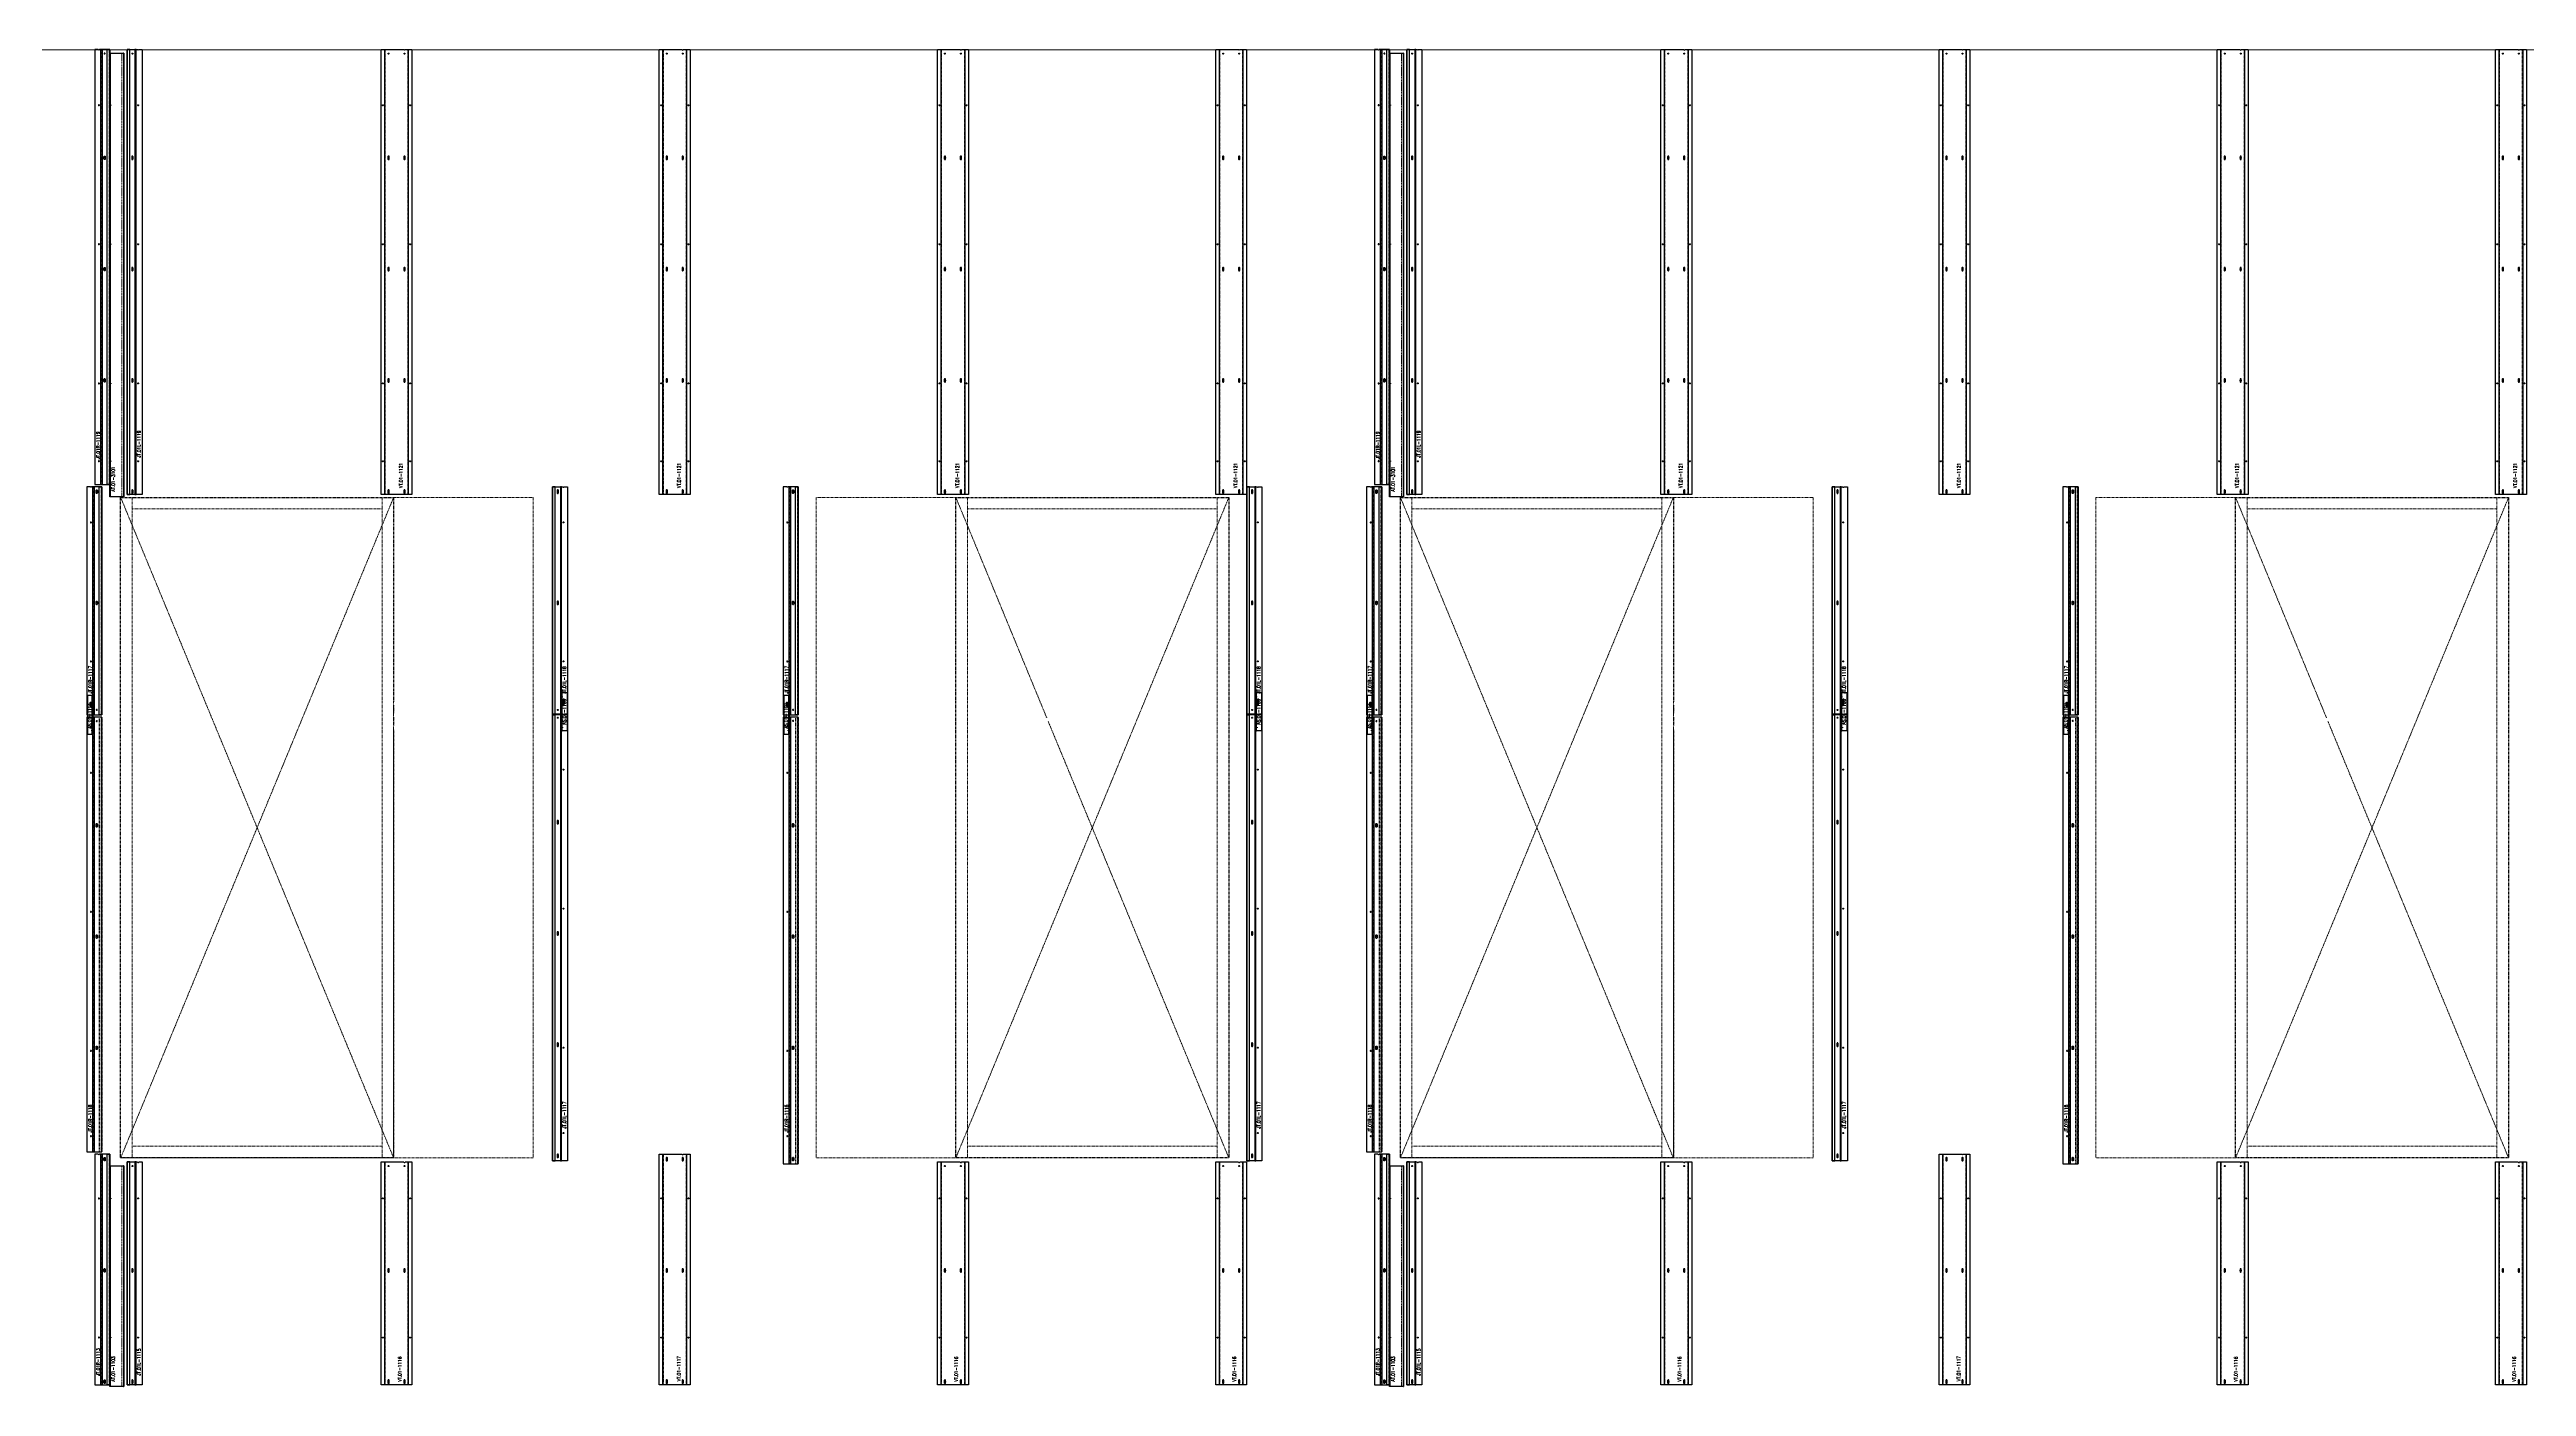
# Model space of a CAD drawing. Header units: inches. Extents: x 1191 to 4278, y -4365 to 1348.
# Drawn here: x 2249 to 2783, y 643 to 932 of the extents above; entities that cross this region are included whole.
import ezdxf

# ---------------------------------------------------------------- set-up
doc = ezdxf.new("R2010")
doc.units = ezdxf.units.IN
doc.header["$MEASUREMENT"] = 0
for name, pattern in [('NBK_Center', [0.541667, 0.333333, -0.0625, 0.083333, -0.0625]), ('NBK_Center2', [0.270833, 0.166667, -0.03125, 0.041667, -0.03125]), ('NBK_Hidden', [0.125, 0.083333, -0.041667]), ('NBK_Hidden2', [0.0625, 0.041667, -0.020833])]:
    doc.linetypes.add(name, pattern=pattern)
doc.layers.get('Defpoints').update_dxf_attribs({"color": 250, "lineweight": 0})
for name, color, linetype, lineweight in [('!Bracket', 11, 'Continuous', 25), ('!Clip - bent', 20, 'Continuous', 25), ('!Dimension', 50, 'Continuous', 5), ('!Dimension @ 1.25', 50, 'Continuous', 5), ('!Extrusion', 140, 'Continuous', 25), ('!Flashing', 40, 'Continuous', 25), ('!Linetype_Center', 220, 'NBK_Center', 9), ('!Linetype_Center2', 222, 'NBK_Center2', 9), ('!Linetype_Hidden', 210, 'NBK_Hidden', 9), ('!Misc2', 252, 'NBK_Hidden2', 5)]:
    doc.layers.add(name, color=color, linetype=linetype, lineweight=lineweight)
doc.styles.add('Romans', font='romans.shx', dxfattribs={"width": 0.8})

# ---------------------------------------------------------------- blocks, each defined once
blk = doc.blocks.new('A$C5F0FBCA1')
at = {"lineweight": 30}
for p, q in [((-1703.5, 961.5), (-1703.5, 1104)), ((-1703.5, 1104), (-1644.63, 1104)), ((-1644.63, 1104), (-1644.63, 1059.9)), ((-1523.38, 961.5), (-1523.38, 1104)), ((-1523.38, 1104), (-1464.5, 1104)), ((-1464.5, 1104), (-1464.5, 961.5)), ((-1427.5, 961.5), (-1427.5, 1104)), ((-1427.5, 1104), (-1368.63, 1104)), ((-1368.63, 1104), (-1368.63, 1059.9)), ((-1247.38, 961.5), (-1247.38, 1104)), ((-1247.38, 1104), (-1188.5, 1104)), ((-1188.5, 1104), (-1188.5, 961.5)), ((-1644.63, 1059.15), (-1644.63, 1057.36)), ((-1368.63, 1059.15), (-1368.63, 1057.36)), ((-1644.63, 1056.61), (-1644.63, 1054.63)), ((-1644.63, 1053.87), (-1644.63, 961.5)), ((-1368.63, 1056.61), (-1368.63, 1054.63)), ((-1368.63, 1053.87), (-1368.63, 961.5)), ((-1644.63, 961.5), (-1703.5, 961.5)), ((-1464.5, 961.5), (-1523.38, 961.5)), ((-1368.63, 961.5), (-1427.5, 961.5)), ((-1188.5, 961.5), (-1247.38, 961.5))]:
    blk.add_line(p, q, dxfattribs=at)
for p, q in [((-1703.5, 961.5), (-1644.63, 1104)), ((-1703.5, 1104), (-1644.63, 961.5)), ((-1523.38, 1104), (-1503.76, 1056.42)), ((-1523.38, 961.5), (-1464.5, 1104)), ((-1427.5, 1104), (-1368.63, 961.5)), ((-1427.5, 961.5), (-1368.63, 1104)), ((-1247.38, 1104), (-1227.76, 1056.42)), ((-1247.38, 961.5), (-1188.5, 1104)), ((-1503.45, 1055.66), (-1464.5, 961.5)), ((-1227.45, 1055.66), (-1188.5, 961.5))]:
    blk.add_line(p, q)
blk = doc.blocks.new('A$C5F5DB627')
for p, q in [((570, 1418.92), (2446.85, 1418.92)), ((2639.86, 1418.92), (588, 1418.92)), ((864.5, 1179.9), (864.5, 1322.4)), ((864.5, 1322.4), (923.37, 1322.4)), ((867, 1179.9), (867, 1322.4)), ((867, 1319.9), (920.87, 1319.9)), ((920.87, 1322.4), (920.87, 1179.9)), ((923.37, 1322.4), (953.5, 1322.4)), ((923.37, 1322.4), (923.37, 1179.9)), ((953.5, 1322.4), (953.5, 1179.9)), ((1014.5, 1322.4), (1044.62, 1322.4)), ((1014.5, 1179.9), (1014.5, 1322.4)), ((1044.62, 1322.4), (1103.5, 1322.4)), ((1044.62, 1179.9), (1044.62, 1322.4)), ((1047.12, 1179.9), (1047.12, 1322.4)), ((1101, 1319.9), (1047.12, 1319.9)), ((1101, 1322.4), (1101, 1179.9)), ((1103.5, 1322.4), (1103.5, 1179.9)), ((1140.5, 1179.9), (1140.5, 1322.4)), ((1140.5, 1322.4), (1199.37, 1322.4)), ((1143, 1179.9), (1143, 1322.4)), ((1143, 1319.9), (1196.87, 1319.9)), ((1196.87, 1322.4), (1196.87, 1179.9)), ((1199.37, 1322.4), (1229.5, 1322.4)), ((1199.37, 1322.4), (1199.37, 1179.9)), ((1229.5, 1322.4), (1229.5, 1179.9)), ((1290.5, 1322.4), (1320.62, 1322.4)), ((1290.5, 1179.9), (1290.5, 1322.4)), ((1320.62, 1322.4), (1379.5, 1322.4)), ((1320.62, 1179.9), (1320.62, 1322.4)), ((1323.12, 1322.4), (1323.12, 1179.9)), ((1377, 1319.9), (1323.12, 1319.9)), ((1377, 1179.9), (1377, 1322.4)), ((1379.5, 1322.4), (1379.5, 1179.9)), ((920.87, 1182.4), (867, 1182.4)), ((1047.12, 1182.4), (1101, 1182.4)), ((1196.87, 1182.4), (1143, 1182.4)), ((1323.12, 1182.4), (1377, 1182.4)), ((953.5, 1179.9), (864.5, 1179.9)), ((1103.5, 1179.9), (1014.5, 1179.9)), ((1229.5, 1179.9), (1140.5, 1179.9)), ((1379.5, 1179.9), (1290.5, 1179.9))]:
    blk.add_line(p, q)
blk = doc.blocks.new('TAP HOLE_5mm')
at = {"layer": '!Linetype_Center2'}
for points in [[(-0.18, 0), (0.18, 0)], [(0, 0.18), (0, -0.18)]]:
    blk.add_lwpolyline(points, dxfattribs=at)
blk.add_circle((0, 0), 0.101)
blk = doc.blocks.new('WEEP HOLE')
at = {"layer": '!Linetype_Center'}
for p, q in [((-0.22, 0.37), (0.22, 0.37)), ((0, 0.83), (0, -0.08))]:
    blk.add_line(p, q, dxfattribs=at)
at = {"color": 0}
blk.add_lwpolyline([(-0.14, 0.61), (-0.14, 0.14, 0.414214), (0, 0, 0.414214), (0.14, 0.14), (0.14, 0.61, 0.414214), (0, 0.75, 0.414214)], format="xyb", close=True, dxfattribs=at)
blk = doc.blocks.new('SECTION CLEAR HOLE 1')
at = {"layer": '!Linetype_Center2'}
blk.add_line((-0.33, 0, 0), (0.26, 0, 0), dxfattribs=at)
at = {"layer": '!Misc2'}
blk.add_lwpolyline([(-0.12, 0.1), (0, 0.1), (0, -0.1), (-0.12, -0.1)], close=True, dxfattribs=at)
blk = doc.blocks.new('SLOTTED SECTION1')
at = {"layer": '!Linetype_Center2'}
blk.add_lwpolyline([(-0.24, 0), (0.12, 0)], dxfattribs=at)
at = {"layer": '!Misc2'}
blk.add_lwpolyline([(-0.12, 0.47), (0, 0.47), (0, -0.47), (-0.12, -0.47)], close=True, dxfattribs=at)
blk = doc.blocks.new('SLOTTED HOLE 1')
at = {"layer": '!Linetype_Center'}
for p, q in [((0, 0.55), (0, -0.55)), ((-0.22, 0), (0.22, 0))]:
    blk.add_line(p, q, dxfattribs=at)
at = {"color": 0}
blk.add_lwpolyline([(-0.14, 0.33), (-0.14, -0.33, 0.414214), (0, -0.47, 0.414214), (0.14, -0.33), (0.14, 0.33, 0.414214), (0, 0.47, 0.414214)], format="xyb", close=True, dxfattribs=at)
blk = doc.blocks.new('SL.01-1101')
at = {"layer": '!Bracket'}
for points in [[(4.65, -1.3), (4.65, -0.12), (-3.67, -0.12), (-3.67, -1.3)], [(-3.67, -1.3), (-3.67, -1.18), (4.65, -1.18), (4.65, -1.3)]]:
    blk.add_lwpolyline(points, close=True, dxfattribs=at)
at = {"layer": '!Dimension', "xscale": -1, "rotation": 270}
for name, p in [('SECTION CLEAR HOLE 1', (-2.88, -1.18)), ('SECTION CLEAR HOLE 1', (-1.3, -1.18)), ('SLOTTED SECTION1', (2.15, -1.18)), ('SLOTTED SECTION1', (3.73, -1.18))]:
    blk.add_blockref(name, p, dxfattribs=at)
at = {"layer": '!Extrusion', "xscale": -1, "rotation": 270}
blk.add_blockref('TAP HOLE_5mm', (-2.09, -0.83), dxfattribs=at)
at = {"layer": '!Extrusion', "linetype": 'NBK_Hidden', "xscale": -1, "rotation": 270}
blk.add_blockref('SLOTTED HOLE 1', (2.75, -0.83), dxfattribs=at)
at = {"layer": 'Defpoints', "color": 30, "insert": (0.32, -0.6), "char_height": 0.75, "width": 1.65, "attachment_point": 5, "style": 'Romans'}
blk.add_mtext('AS.01-1101', dxfattribs=at)
blk = doc.blocks.new('JT.01R-1118-')
at = {"layer": '!Extrusion'}
blk.add_lwpolyline([(-2.22, 93.77, -1), (-2.5, 93.77), (-3.25, 93.77), (-3.25, 0), (0, 0), (0, 93.77)], format="xyb", close=True, dxfattribs=at)
blk.add_lwpolyline([(-1.69, 93.77), (-1.69, 0), (-1.95, 0), (-1.95, 93.77)], close=True, dxfattribs=at)
at = {"layer": '!Extrusion', "linetype": 'NBK_Hidden'}
for points in [[(-1.87, 93.77), (-1.87, 0), (-1.95, 0), (-1.95, 93.77)], [(-0.57, 93.77), (-0.57, 0), (0, 0), (0, 93.77), (0, 0), (-0.08, 0), (-0.08, 93.77)]]:
    blk.add_lwpolyline(points, close=True, dxfattribs=at)
at = {"layer": '!Extrusion', "xscale": -1}
for name, p in [('TAP HOLE_5mm', (-1.13, 92.94)), ('TAP HOLE_5mm', (-2.36, 81.77)), ('WEEP HOLE', (-1.13, 70.06)), ('TAP HOLE_5mm', (-2.36, 51.77)), ('WEEP HOLE', (-1.13, 46.06)), ('TAP HOLE_5mm', (-2.36, 21.77)), ('WEEP HOLE', (-1.13, 22.06)), ('TAP HOLE_5mm', (-2.36, 3.38))]:
    blk.add_blockref(name, p, dxfattribs=at)
at = {"color": 144, "rotation": 90}
blk.add_blockref('SL.01-1101', (-3.25, 93.77), dxfattribs=at)
at = {"layer": 'Defpoints', "color": 5, "insert": (-2.54, 7.17), "char_height": 0.75, "width": 1.65, "attachment_point": 5, "rotation": 90, "style": 'Romans'}
blk.add_mtext('JT.01R-1118', dxfattribs=at)
blk = doc.blocks.new('JT.01R-1117-')
at = {"layer": '!Extrusion'}
blk.add_lwpolyline([(0, 0), (0, 49.23), (-2.22, 49.23, -1), (-2.5, 49.23), (-3.25, 49.23), (-3.25, 0)], format="xyb", close=True, dxfattribs=at)
at = {"layer": '!Extrusion', "linetype": 'NBK_Hidden'}
for points in [[(-1.95, 0), (-1.95, 49.23), (-1.87, 49.23), (-1.87, 0)], [(-0.08, 0), (-0.08, 49.23), (0, 49.23), (0, 0)]]:
    blk.add_lwpolyline(points, close=True, dxfattribs=at)
at = {"layer": '!Extrusion'}
for points in [[(-1.95, 0), (-1.95, 49.23), (-1.69, 49.23), (-1.69, 0)], [(-0.57, 0), (-0.57, 49.23), (0, 49.23), (0, 0)]]:
    blk.add_lwpolyline(points, close=True, dxfattribs=at)
at = {"layer": '!Extrusion', "xscale": -1}
for name, p in [('WEEP HOLE', (-1.13, 47.78)), ('TAP HOLE_5mm', (-2.36, 41.52)), ('WEEP HOLE', (-1.13, 23.78)), ('TAP HOLE_5mm', (-2.36, 11.52)), ('TAP HOLE_5mm', (-2.36, 2.18)), ('TAP HOLE_5mm', (-1.13, 1.06))]:
    blk.add_blockref(name, p, dxfattribs=at)
at = {"layer": 'Defpoints', "color": 5, "insert": (-2.54, 7.58), "char_height": 0.75, "width": 1.65, "attachment_point": 5, "rotation": 90, "style": 'Romans'}
blk.add_mtext('JT.01R-1117', dxfattribs=at)
blk = doc.blocks.new('JT.01R-1116-')
at = {"layer": '!Extrusion'}
blk.add_lwpolyline([(1.02, 96.4, -1), (0.75, 96.4), (0, 96.4), (0, 0), (3.25, 0), (3.25, 96.4)], format="xyb", close=True, dxfattribs=at)
at = {"layer": '!Extrusion', "linetype": 'NBK_Hidden'}
for points in [[(1.38, 96.4), (1.38, 0), (1.3, 0), (1.3, 96.4)], [(2.68, 96.4), (2.68, 0), (3.25, 0), (3.25, 96.4), (3.25, 0), (3.17, 0), (3.17, 96.4)]]:
    blk.add_lwpolyline(points, close=True, dxfattribs=at)
at = {"layer": '!Extrusion'}
blk.add_lwpolyline([(1.56, 96.4), (1.56, 0), (1.3, 0), (1.3, 96.4)], close=True, dxfattribs=at)
at = {"layer": '!Extrusion', "xscale": -1}
for name, p in [('TAP HOLE_5mm', (2.12, 95.57)), ('TAP HOLE_5mm', (0.89, 84.4)), ('WEEP HOLE', (2.12, 72.68)), ('TAP HOLE_5mm', (0.89, 54.4)), ('WEEP HOLE', (2.12, 48.68)), ('TAP HOLE_5mm', (0.89, 24.4)), ('WEEP HOLE', (2.12, 24.68)), ('TAP HOLE_5mm', (0.89, 6)), ('WEEP HOLE', (2.12, 0.68))]:
    blk.add_blockref(name, p, dxfattribs=at)
at = {"color": 144, "rotation": 90}
blk.add_blockref('SL.01-1101', (0, 96.4), dxfattribs=at)
at = {"layer": 'Defpoints', "color": 5, "insert": (0.71, 9.79), "char_height": 0.75, "width": 1.65, "attachment_point": 5, "rotation": 90, "style": 'Romans'}
blk.add_mtext('JT.01R-1116', dxfattribs=at)
blk = doc.blocks.new('JT.01L-1118')
at = {"layer": '!Extrusion'}
for points in [[(0.57, 0), (0.57, 49.23), (0, 49.23), (0, 0)], [(1.95, 0), (1.95, 49.23), (1.69, 49.23), (1.69, 0)]]:
    blk.add_lwpolyline(points, close=True, dxfattribs=at)
blk.add_lwpolyline([(0, 0), (0, 49.23), (2.22, 49.23, 1), (2.5, 49.23), (3.25, 49.23), (3.25, 0)], format="xyb", close=True, dxfattribs=at)
at = {"layer": '!Extrusion', "linetype": 'NBK_Hidden'}
for points in [[(0.08, 0), (0.08, 49.23), (0, 49.23), (0, 0)], [(1.95, 0), (1.95, 49.23), (1.87, 49.23), (1.87, 0)]]:
    blk.add_lwpolyline(points, close=True, dxfattribs=at)
at = {"layer": '!Extrusion'}
for p in [(1.13, 47.78), (1.13, 23.78)]:
    blk.add_blockref('WEEP HOLE', p, dxfattribs=at)
at = {"layer": '!Extrusion', "rotation": 360}
for p in [(2.36, 41.52), (2.36, 11.52), (1.13, 1.06), (2.36, 2.18)]:
    blk.add_blockref('TAP HOLE_5mm', p, dxfattribs=at)
at = {"layer": 'Defpoints', "color": 2, "insert": (2.54, 7.55), "char_height": 0.75, "width": 1.65, "attachment_point": 5, "rotation": 90, "style": 'Romans'}
blk.add_mtext('JT.01L-1118', dxfattribs=at)
blk = doc.blocks.new('AS.01-1100')
at = {"layer": '!Bracket'}
for points in [[(-1.3, 4.65), (-0.12, 4.65), (-0.12, -3.67), (-1.3, -3.67)], [(-1.3, -3.67), (-1.18, -3.67), (-1.18, 4.65), (-1.3, 4.65)]]:
    blk.add_lwpolyline(points, close=True, dxfattribs=at)
at = {"layer": '!Dimension'}
for name, p in [('SLOTTED SECTION1', (-1.18, 3.73)), ('SLOTTED SECTION1', (-1.18, 2.15)), ('SECTION CLEAR HOLE 1', (-1.18, -1.3)), ('SECTION CLEAR HOLE 1', (-1.18, -2.88))]:
    blk.add_blockref(name, p, dxfattribs=at)
at = {"layer": '!Extrusion', "linetype": 'NBK_Hidden'}
blk.add_blockref('SLOTTED HOLE 1', (-0.83, 2.75), dxfattribs=at)
at = {"layer": '!Extrusion', "rotation": 360}
blk.add_blockref('TAP HOLE_5mm', (-0.83, -2.09), dxfattribs=at)
at = {"layer": 'Defpoints', "color": 30, "insert": (-0.71, 0.49), "char_height": 0.75, "width": 1.65, "attachment_point": 5, "rotation": 90, "style": 'Romans'}
blk.add_mtext('AS.01-1100', dxfattribs=at)
blk = doc.blocks.new('JT.01L-1117')
at = {"layer": '!Extrusion'}
blk.add_lwpolyline([(-3.25, 96.4), (-1.02, 96.4, 1), (-0.75, 96.4), (0, 96.4)], format="xyb", dxfattribs=at)
for points in [[(0, 96.4), (0, 0), (-3.25, 0), (-3.25, 96.4)], [(-3.25, 96.4), (-3.25, 0), (-2.68, 0), (-2.68, 96.4)], [(-1.56, 96.4), (-1.56, 0), (-1.3, 0), (-1.3, 96.4)]]:
    blk.add_lwpolyline(points, dxfattribs=at)
at = {"layer": '!Extrusion', "linetype": 'NBK_Hidden'}
for points in [[(-3.25, 96.4), (-3.25, 0), (-3.17, 0), (-3.17, 96.4)], [(-1.38, 96.4), (-1.38, 0), (-1.3, 0), (-1.3, 96.4)]]:
    blk.add_lwpolyline(points, dxfattribs=at)
at = {"layer": '!Dimension'}
blk.add_blockref('AS.01-1100', (0, 96.4), dxfattribs=at)
at = {"layer": '!Extrusion', "rotation": 360}
for p in [(-2.12, 95.57), (-0.89, 84.4), (-0.89, 54.4), (-0.89, 24.4), (-0.89, 6)]:
    blk.add_blockref('TAP HOLE_5mm', p, dxfattribs=at)
at = {"layer": '!Extrusion'}
for p in [(-2.12, 72.68), (-2.12, 48.68), (-2.12, 24.68), (-2.12, 0.68)]:
    blk.add_blockref('WEEP HOLE', p, dxfattribs=at)
at = {"layer": 'Defpoints', "color": 2, "insert": (-0.71, 9.87), "char_height": 0.75, "width": 1.65, "attachment_point": 5, "rotation": 90, "style": 'Romans'}
blk.add_mtext('JT.01L-1117', dxfattribs=at)
blk = doc.blocks.new('VT.01-1121-')
at = {"layer": '!Extrusion'}
blk.add_lwpolyline([(3.33, 0), (-3.33, 0), (-3.33, 96), (1.58, 96, 1), (1.86, 96), (3.33, 96)], format="xyb", close=True, dxfattribs=at)
blk.add_lwpolyline([(1.86, 96), (2.54, 96), (2.54, 0), (-2.54, 0), (-2.54, 96), (1.58, 96)], dxfattribs=at)
at = {"layer": '!Extrusion', "linetype": 'NBK_Hidden'}
blk.add_lwpolyline([(1.86, 96), (2.46, 96), (2.46, 0), (-2.46, 0), (-2.46, 96), (1.58, 96)], dxfattribs=at)
at = {"layer": '!Extrusion'}
for name, p in [('TAP HOLE_5mm', (-1.72, 95.12)), ('TAP HOLE_5mm', (1.72, 95.12)), ('TAP HOLE_5mm', (-2.93, 83.98)), ('TAP HOLE_5mm', (2.93, 83.98)), ('WEEP HOLE', (-1.72, 72.25)), ('WEEP HOLE', (1.72, 72.25)), ('TAP HOLE_5mm', (-2.93, 53.98)), ('TAP HOLE_5mm', (2.93, 53.98)), ('WEEP HOLE', (-1.72, 48.25)), ('WEEP HOLE', (1.72, 48.25)), ('TAP HOLE_5mm', (-2.93, 23.98)), ('WEEP HOLE', (-1.72, 24.25)), ('WEEP HOLE', (1.72, 24.25)), ('TAP HOLE_5mm', (2.93, 23.98)), ('TAP HOLE_5mm', (-2.93, 7.16)), ('TAP HOLE_5mm', (2.93, 7.16)), ('WEEP HOLE', (-1.72, 0.24)), ('WEEP HOLE', (1.72, 0.24))]:
    blk.add_blockref(name, p, dxfattribs=at)
at = {"layer": 'Defpoints', "color": 1, "insert": (0.93, 4.11), "char_height": 0.75, "width": 1.65, "attachment_point": 5, "rotation": 90, "style": 'Romans'}
blk.add_mtext('VT.01-1121', dxfattribs=at)
blk = doc.blocks.new('VT.01-1116-')
at = {"layer": '!Extrusion'}
blk.add_lwpolyline([(3.33, 0), (-3.33, 0), (-3.33, 48.06), (1.58, 48.06, 1), (1.86, 48.06), (3.33, 48.06)], format="xyb", close=True, dxfattribs=at)
blk.add_lwpolyline([(1.86, 48.06), (2.54, 48.06), (2.54, 0), (-2.54, 0), (-2.54, 48.06), (1.58, 48.06)], dxfattribs=at)
at = {"layer": '!Extrusion', "linetype": 'NBK_Hidden'}
blk.add_lwpolyline([(1.86, 48.06), (2.46, 48.06), (2.46, 0), (-2.46, 0), (-2.46, 48.06), (1.58, 48.06)], dxfattribs=at)
at = {"layer": '!Extrusion', "rotation": 360}
for name, p in [('TAP HOLE_5mm', (-1.72, 47.18)), ('TAP HOLE_5mm', (1.72, 47.18)), ('TAP HOLE_5mm', (-2.93, 40.19)), ('TAP HOLE_5mm', (2.93, 40.19)), ('WEEP HOLE', (-1.72, 24.3)), ('WEEP HOLE', (1.72, 24.3)), ('TAP HOLE_5mm', (-2.93, 10.19)), ('TAP HOLE_5mm', (2.93, 10.19)), ('WEEP HOLE', (-1.72, 0.29)), ('WEEP HOLE', (1.72, 0.29))]:
    blk.add_blockref(name, p, dxfattribs=at)
at = {"layer": 'Defpoints', "color": 1, "insert": (0.69, 3.37), "char_height": 0.75, "width": 1.65, "attachment_point": 5, "rotation": 90, "style": 'Romans'}
blk.add_mtext('VT.01-1116', dxfattribs=at)
blk = doc.blocks.new('VT.01-1117-')
at = {"layer": '!Extrusion'}
blk.add_lwpolyline([(3.33, 0), (-3.33, 0), (-3.33, 49.75), (1.58, 49.75, 1), (1.86, 49.75), (3.33, 49.75)], format="xyb", close=True, dxfattribs=at)
blk.add_lwpolyline([(1.86, 49.75), (2.54, 49.75), (2.54, 0), (-2.54, 0), (-2.54, 49.75), (1.58, 49.75)], dxfattribs=at)
at = {"layer": '!Extrusion', "linetype": 'NBK_Hidden'}
blk.add_lwpolyline([(1.86, 49.75), (2.46, 49.75), (2.46, 0), (-2.46, 0), (-2.46, 49.75), (1.58, 49.75)], dxfattribs=at)
at = {"layer": '!Extrusion', "rotation": 360}
for name, p in [('WEEP HOLE', (-1.72, 48.3)), ('WEEP HOLE', (1.72, 48.3)), ('TAP HOLE_5mm', (-2.93, 40.19)), ('TAP HOLE_5mm', (2.93, 40.19)), ('WEEP HOLE', (-1.72, 24.3)), ('WEEP HOLE', (1.72, 24.3)), ('TAP HOLE_5mm', (-2.93, 10.19)), ('TAP HOLE_5mm', (2.93, 10.19)), ('WEEP HOLE', (-1.72, 0.29)), ('WEEP HOLE', (1.72, 0.29))]:
    blk.add_blockref(name, p, dxfattribs=at)
at = {"layer": 'Defpoints', "color": 1, "insert": (0.89, 3.47), "char_height": 0.75, "width": 1.65, "attachment_point": 5, "rotation": 90, "style": 'Romans'}
blk.add_mtext('VT.01-1117', dxfattribs=at)
blk = doc.blocks.new('JT.01L-1115')
at = {"layer": '!Extrusion', "linetype": 'NBK_Hidden'}
for points in [[(-3.25, 0), (-3.17, 0), (-3.17, 48.06), (-3.25, 48.06)], [(-1.38, 0), (-1.3, 0), (-1.3, 48.06), (-1.38, 48.06)]]:
    blk.add_lwpolyline(points, close=True, dxfattribs=at)
at = {"layer": '!Extrusion'}
blk.add_lwpolyline([(0, 48.06), (0, 0), (-3.25, 0), (-3.25, 48.06), (-1.02, 48.06, 1), (-0.75, 48.06)], format="xyb", close=True, dxfattribs=at)
for points in [[(-2.68, 48.06), (-3.25, 48.06), (-3.25, 0), (-2.68, 0)], [(-1.56, 0), (-1.3, 0), (-1.3, 48.06), (-1.56, 48.06)]]:
    blk.add_lwpolyline(points, close=True, dxfattribs=at)
at = {"layer": '!Extrusion', "rotation": 360}
for name, p in [('TAP HOLE_5mm', (-2.12, 47.18)), ('TAP HOLE_5mm', (-0.89, 40.19)), ('WEEP HOLE', (-2.12, 24.3)), ('TAP HOLE_5mm', (-0.89, 10.19)), ('WEEP HOLE', (-2.12, 0.29))]:
    blk.add_blockref(name, p, dxfattribs=at)
at = {"layer": 'Defpoints', "color": 2, "insert": (-0.71, 4.89), "char_height": 0.75, "width": 1.65, "attachment_point": 5, "rotation": 90, "style": 'Romans'}
blk.add_mtext('JT.01L-1115', dxfattribs=at)
blk = doc.blocks.new('JT.01R-1113-')
at = {"layer": '!Extrusion'}
blk.add_lwpolyline([(0, 49.75), (0, 0), (3.25, 0), (3.25, 49.75), (1.02, 49.75, -1), (0.75, 49.75)], format="xyb", close=True, dxfattribs=at)
at = {"layer": '!Extrusion', "linetype": 'NBK_Hidden'}
for points in [[(1.38, 0), (1.3, 0), (1.3, 49.75), (1.38, 49.75)], [(3.25, 0), (3.17, 0), (3.17, 49.75), (3.25, 49.75)]]:
    blk.add_lwpolyline(points, close=True, dxfattribs=at)
at = {"layer": '!Extrusion'}
for points in [[(1.56, 0), (1.3, 0), (1.3, 49.75), (1.56, 49.75)], [(2.68, 49.75), (3.25, 49.75), (3.25, 0), (2.68, 0)]]:
    blk.add_lwpolyline(points, close=True, dxfattribs=at)
at = {"layer": '!Extrusion', "xscale": -1}
for name, p in [('WEEP HOLE', (2.12, 48.3)), ('TAP HOLE_5mm', (0.89, 40.19)), ('WEEP HOLE', (2.12, 24.3)), ('TAP HOLE_5mm', (0.89, 10.19)), ('WEEP HOLE', (2.12, 0.29))]:
    blk.add_blockref(name, p, dxfattribs=at)
at = {"layer": 'Defpoints', "color": 5, "insert": (0.71, 4.89), "char_height": 0.75, "width": 1.65, "attachment_point": 5, "rotation": 90, "style": 'Romans'}
blk.add_mtext('JT.01R-1113', dxfattribs=at)
blk = doc.blocks.new('JT.01L-1119')
at = {"layer": '!Extrusion'}
for points in [[(-2.68, 0), (-2.68, 96), (-3.25, 96), (-3.25, 0)], [(-1.3, 0), (-1.3, 96), (-1.56, 96), (-1.56, 0)]]:
    blk.add_lwpolyline(points, close=True, dxfattribs=at)
blk.add_lwpolyline([(-3.25, 0), (-3.25, 96), (-1.02, 96, 1), (-0.75, 96), (0, 96), (0, 0)], format="xyb", close=True, dxfattribs=at)
at = {"layer": '!Extrusion', "linetype": 'NBK_Hidden'}
for points in [[(-3.17, 0), (-3.17, 96), (-3.25, 96), (-3.25, 0)], [(-1.3, 0), (-1.3, 96), (-1.38, 96), (-1.38, 0)]]:
    blk.add_lwpolyline(points, close=True, dxfattribs=at)
at = {"layer": '!Extrusion', "rotation": 360}
for p in [(-2.12, 95.12), (-0.89, 83.98), (-0.89, 53.98), (-0.89, 23.98), (-0.89, 7.16)]:
    blk.add_blockref('TAP HOLE_5mm', p, dxfattribs=at)
at = {"layer": '!Extrusion'}
for p in [(-2.12, 72.25), (-2.12, 48.25), (-2.12, 24.25), (-2.12, 0.24)]:
    blk.add_blockref('WEEP HOLE', p, dxfattribs=at)
at = {"layer": 'Defpoints', "color": 2, "insert": (-0.71, 10.87), "char_height": 0.75, "width": 1.65, "attachment_point": 5, "rotation": 90, "style": 'Romans'}
blk.add_mtext('JT.01L-1119', dxfattribs=at)
blk = doc.blocks.new('JT.01R-1119-')
at = {"layer": '!Extrusion'}
blk.add_lwpolyline([(3.25, 0), (3.25, 93.81), (1.02, 93.81, -1), (0.75, 93.81), (0, 93.81), (0, 0)], format="xyb", close=True, dxfattribs=at)
at = {"layer": '!Extrusion', "linetype": 'NBK_Hidden'}
for points in [[(1.3, 0), (1.3, 93.81), (1.38, 93.81), (1.38, 0)], [(3.17, 0), (3.17, 93.81), (3.25, 93.81), (3.25, 0)]]:
    blk.add_lwpolyline(points, close=True, dxfattribs=at)
at = {"layer": '!Extrusion'}
for points in [[(1.3, 0), (1.3, 93.81), (1.56, 93.81), (1.56, 0)], [(2.68, 0), (2.68, 93.81), (3.25, 93.81), (3.25, 0)]]:
    blk.add_lwpolyline(points, close=True, dxfattribs=at)
at = {"layer": '!Extrusion', "xscale": -1}
for name, p in [('TAP HOLE_5mm', (2.12, 92.93)), ('TAP HOLE_5mm', (0.89, 81.79)), ('WEEP HOLE', (2.12, 70.06)), ('TAP HOLE_5mm', (0.89, 51.79)), ('WEEP HOLE', (2.12, 46.06)), ('TAP HOLE_5mm', (0.89, 21.79)), ('WEEP HOLE', (2.12, 22.06)), ('TAP HOLE_5mm', (0.89, 4.97))]:
    blk.add_blockref(name, p, dxfattribs=at)
at = {"layer": 'Defpoints', "color": 5, "insert": (0.71, 8.41), "char_height": 0.75, "width": 1.65, "attachment_point": 5, "rotation": 90, "style": 'Romans'}
blk.add_mtext('JT.01R-1119', dxfattribs=at)
blk = doc.blocks.new('NORTH TRACKS')
at = {"layer": '!Clip - bent'}
for p in [(288.92, 1235.31), (564.92, 1235.31)]:
    blk.add_blockref('JT.01R-1119-', p, dxfattribs=at)
at = {"layer": '!Clip - bent', "rotation": 360}
for p in [(299.15, 1233.12), (575.15, 1233.12)]:
    blk.add_blockref('JT.01L-1119', p, dxfattribs=at)
at = {"layer": '!Clip - bent', "color": 3}
for name, p in [('JT.01R-1117-', (290.46, 1185.58)), ('JT.01L-1118', (387.64, 1185.58)), ('JT.01R-1117-', (440.64, 1185.58)), ('JT.01L-1118', (537.39, 1185.58)), ('JT.01R-1117-', (566.46, 1185.58)), ('JT.01L-1118', (663.64, 1185.58)), ('JT.01R-1117-', (716.64, 1185.58)), ('JT.01R-1118-', (290.46, 1091.31)), ('JT.01R-1118-', (566.46, 1091.31))]:
    blk.add_blockref(name, p, dxfattribs=at)
at = {"layer": '!Dimension'}
for name, p in [('VT.01-1121-', (354, 1233.12)), ('VT.01-1121-', (414, 1233.12)), ('VT.01-1121-', (474, 1233.12)), ('VT.01-1121-', (534, 1233.12)), ('VT.01-1121-', (630, 1233.12)), ('VT.01-1121-', (690, 1233.12)), ('VT.01-1121-', (750, 1233.12)), ('VT.01-1121-', (810, 1233.12)), ('JT.01L-1117', (390.89, 1089.37)), ('JT.01R-1116-', (437.39, 1088.69)), ('JT.01L-1117', (540.64, 1089.37)), ('JT.01L-1117', (666.89, 1089.37)), ('JT.01R-1116-', (713.39, 1088.69)), ('JT.01R-1113-', (288.92, 1041.06)), ('VT.01-1117-', (414, 1041.06)), ('JT.01R-1113-', (564.92, 1041.06)), ('VT.01-1117-', (690, 1041.06))]:
    blk.add_blockref(name, p, dxfattribs=at)
at = {"layer": '!Dimension', "rotation": 360}
for p in [(354, 1041.06), (474, 1041.06), (534, 1041.06), (630, 1041.06), (750, 1041.06), (810, 1041.06)]:
    blk.add_blockref('VT.01-1116-', p, dxfattribs=at)
at = {"layer": '!Dimension @ 1.25'}
for p in [(299.15, 1041.06), (575.15, 1041.06)]:
    blk.add_blockref('JT.01L-1115', p, dxfattribs=at)
blk = doc.blocks.new('HOLE FLASHING')
at = {"layer": '!Linetype_Center2'}
blk.add_line((-0.31, 0), (0.26, 0), dxfattribs=at)
at = {"layer": '!Misc2'}
blk.add_lwpolyline([(-0.06, 0.1), (0, 0.1), (0, -0.1), (-0.06, -0.1)], close=True, dxfattribs=at)
blk = doc.blocks.new('AT.01-3101')
at = {"layer": '!Flashing', "color": 2}
for points in [[(0, 93), (2.99, 93), (2.99, -2.68), (0, -2.68)], [(0, 93), (0.06, 93), (0.06, -2.68), (0, -2.68)], [(2.94, -2.68), (2.99, -2.68), (2.99, 93), (2.94, 93)]]:
    blk.add_lwpolyline(points, close=True, dxfattribs=at)
at = {"layer": '!Linetype_Center'}
blk.add_lwpolyline([(0, 93), (2.6, 93), (2.6, -2.68), (0, -2.68)], close=True, dxfattribs=at)
at = {"color": 144}
for p in [(0.06, 81.79), (0.06, 51.79), (0.06, 21.79), (0.06, 4.97)]:
    blk.add_blockref('HOLE FLASHING', p, dxfattribs=at)
at = {"layer": 'Defpoints', "color": 6, "insert": (0.73, 1.14), "char_height": 0.75, "width": 1.65, "attachment_point": 5, "rotation": 90, "style": 'Romans'}
blk.add_mtext('AT.01-3101', dxfattribs=at)
blk = doc.blocks.new('AT.01-1103')
at = {"layer": '!Flashing', "color": 2}
for points in [[(0, 47.25), (2.99, 47.25), (2.99, -0.37), (0, -0.37)], [(0, 47.25), (0.06, 47.25), (0.06, -0.37), (0, -0.37)], [(2.94, -0.37), (2.99, -0.37), (2.99, 47.25), (2.94, 47.25)]]:
    blk.add_lwpolyline(points, close=True, dxfattribs=at)
at = {"layer": '!Linetype_Center'}
blk.add_lwpolyline([(0, 47.25), (2.6, 47.25), (2.6, -0.37), (0, -0.37)], close=True, dxfattribs=at)
at = {"color": 144}
for p in [(0.06, 40.19), (0.06, 10.19)]:
    blk.add_blockref('HOLE FLASHING', p, dxfattribs=at)
at = {"layer": 'Defpoints', "color": 6, "insert": (0.73, 3.39), "char_height": 0.75, "width": 1.65, "attachment_point": 5, "rotation": 90, "style": 'Romans'}
blk.add_mtext('AT.01-1103', dxfattribs=at)
blk = doc.blocks.new('NORTH MOVEMENT FLASHING')
at = {"color": 144}
for name, p in [('AT.01-3101', (790.17, 1235.31)), ('AT.01-3101', (1066.17, 1235.31)), ('AT.01-1103', (790.17, 1041.06)), ('AT.01-1103', (1066.17, 1041.06))]:
    blk.add_blockref(name, p, dxfattribs=at)

msp = doc.modelspace()

# ---------------------------------------------------------------- block references
at = {"layer": '!Clip - bent', "color": 3}
msp.add_blockref('NORTH TRACKS', (1969.71, -397.29, -1349.31), dxfattribs=at)
at = {"layer": '!Linetype_Hidden'}
for name, p in [('A$C5F5DB627', (1399.71, -487.19)), ('A$C5F0FBCA1', (3967.71, -268.79))]:
    msp.add_blockref(name, p, dxfattribs=at)
at = {"color": 144}
msp.add_blockref('NORTH MOVEMENT FLASHING', (1471.71, -397.29, -1349.31), dxfattribs=at)

doc.saveas('drawing.dxf')
